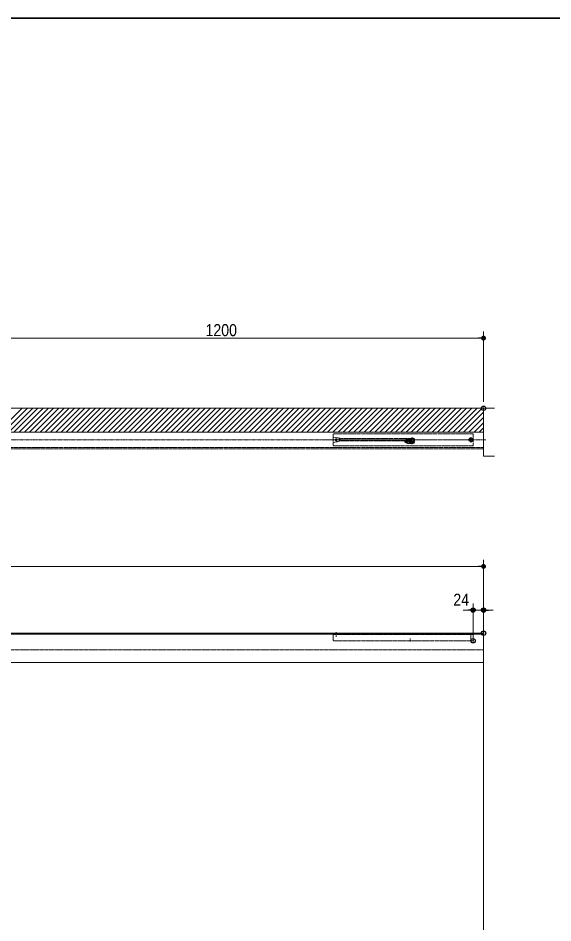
# Model space of a CAD drawing. Units: millimetres, scale not verified. Extents: x -4547 to 4547, y -2284 to 2284.
# Drawn here: x -1992 to -765, y 0 to 2078 of the extents above; entities that cross this region are included whole.
import ezdxf
from ezdxf.enums import TextEntityAlignment as Align

# ---------------------------------------------------------------- set-up
doc = ezdxf.new("R2010")
doc.units = ezdxf.units.MM
doc.header["$LTSCALE"] = 20
doc.header["$PDMODE"] = 32
doc.header["$PDSIZE"] = 10
for name, pattern in [('USER1', [10.5, 8, -0.5, 0.5, -0.5, 0.5, -0.5]), ('USER2', [2.91, 1.76, -0.4, 0.35, -0.4]), ('USER3', [1.11, 0.71, -0.4])]:
    doc.linetypes.add(name, pattern=pattern)
for name, color, linetype, lineweight in [('0-0_1図面枠', 7, 'Continuous', 20), ('0-1_3一般', 7, 'Continuous', 15), ('0-2_2寸法-2', 7, 'Continuous', 15), ('0-3_0', 7, 'Continuous', 25), ('0-5_2寸法-1', 7, 'Continuous', 15)]:
    doc.layers.add(name, color=color, linetype=linetype, lineweight=lineweight)
doc.layers.add('0-4_Defpoints', color=7, linetype='Continuous')
doc.styles.add('ＭＳ Ｐゴシック', font='')
doc.styles.get('ＭＳ Ｐゴシック').set_extended_font_data('MS PGothic')

# ---------------------------------------------------------------- blocks, each defined once
blk = doc.blocks.new('グループ-2')
at = {"layer": '0-0_1図面枠', "lineweight": 35}
blk.add_lwpolyline([(-60000, 41550), (60000, 41550), (60000, -41550), (-60000, -41550)], close=True, dxfattribs=at)
blk = doc.blocks.new('図面枠')
at = {"layer": '0-0_1図面枠'}
blk.add_blockref('グループ-2', (0, 0), dxfattribs=at)
blk = doc.blocks.new('グループ-22')
at = {"layer": '0-1_3一般'}
for p, q in [((4720.5, 22186), (4840.5, 22229.9)), ((4720.5, 22186), (4720.5, 22138.1)), ((4926.3, 22138.1), (4720.5, 22138.1)), ((4840.5, 22229.9), (4882, 22229.9)), ((4860.5, 22229.9), (4860.5, 22138.1)), ((4912.1, 22199.9), (4920.6, 22151.8)), ((5001, 22213.7), (5008.8, 22169.6)), ((4992.4, 22012.2), (4992.6, 22012.2))]:
    blk.add_line(p, q, dxfattribs=at)
at = {"layer": '0-1_3一般', "linetype": 'USER3'}
for p, q in [((4720.5, 22138.1), (4720.5, 22079.9)), ((4720.5, 22079.9), (4773.9, 22054.9)), ((4744.7, 22134.9), (4804.6, 22134.9)), ((4782.5, 22054.9), (4773.9, 22054.9)), ((4773.9, 22054.9), (4844.4, 22021.9)), ((5005.6, 22021.9), (4844.4, 22021.9)), ((5160.4, 22051.9), (5060.5, 22007.2)), ((5068.9, 22268.8), (5160.4, 22231.8)), ((5160.4, 22231.8), (5160.4, 22071.9)), ((5160.4, 22071.9), (5160.4, 22051.9))]:
    blk.add_line(p, q, dxfattribs=at)
at = {"layer": '0-1_3一般', "linetype": 'USER1'}
for p, q in [((4883.1, 22191.6), (4890.8, 22148)), ((4912.1, 22199.9), (4893.3, 22199.9)), ((4964.4, 22061.9), (4964.4, 22076.6)), ((5084.5, 22041.9), (4996, 22041.9)), ((5038.3, 22174.8), (5030.5, 22218.9)), ((5040.4, 22084.6), (5040.4, 21998.9)), ((5057.7, 22241), (5124.2, 22214.1)), ((5090.4, 22101.9), (5059.6, 22101.9)), ((5059.6, 22071.9), (5090.4, 22071.9)), ((5110.4, 22141.9), (5110.4, 22121.9)), ((5130.4, 22151.9), (5120.4, 22151.9)), ((5130.4, 22204.8), (5130.4, 22151.9)), ((5160.4, 22121.9), (5140.4, 22121.9))]:
    blk.add_line(p, q, dxfattribs=at)
at = {"layer": '0-1_3一般', "linetype": 'USER2'}
for p, q in [((5016.4, 22161.8), (4909.4, 22161.8)), ((4954.8, 22216.4), (4974.6, 22104.4)), ((4964.4, 22086), (4964.4, 22228.5))]:
    blk.add_line(p, q, dxfattribs=at)
at = {"layer": '0-1_3一般', "linetype": 'USER1'}
for points in [[(4771.8, 22089), (4851, 22051.9), (4954.4, 22051.9)], [(4873.2, 22199.9), (4845.8, 22199.9), (4780.1, 22175.9), (4780.1, 22108.1), (4776.1, 22108.1)], [(4780.1, 22108.1), (4865.3, 22108.1), (4865.3, 22199.9)]]:
    blk.add_lwpolyline(points, dxfattribs=at)
at = {"layer": '0-1_3一般'}
blk.add_lwpolyline([(4911.1, 22205.5), (4911.2, 22204.8), (4912.1, 22199.9)], dxfattribs=at)
at = {"layer": '0-1_3一般', "linetype": 'USER3'}
blk.add_circle((5040.4, 22041.8), 40, dxfattribs=at)
for centre, radius, start, end in [((5040.4, 22041.8), 310, 162.50664, 173.93476), ((4782.5, 22074.9), 20, 270, 352.66717), ((5040.4, 22041.8), 240, 160.56494, 172.66717), ((4804.6, 22124.9), 10, 340.56494, 90), ((4964.4, 22161.8), 45, 218.64617, 321.35383), ((5050.2, 22222.4), 50, 68, 154.77867)]:
    blk.add_arc(centre, radius, start, end, dxfattribs=at)
at = {"layer": '0-1_3一般', "linetype": 'USER1'}
for centre, radius, start, end in [((4776.1, 22098.1), 10, 90, 244.89888), ((4873.2, 22189.9), 10, 10, 90.00689), ((4893.7, 22189.9), 10, 90, 190), ((4964.4, 22161), 75, 190, 300.22817), ((4954.4, 22061.9), 10, 270, 0), ((4954.4, 22076.6), 10, 0, 83.24367), ((5059.6, 22151.9), 80, 224.15162, 270), ((5037.6, 22118.5), 10, 149.38956, 236.62768), ((4964.4, 22161.8), 75, 329.38956, 10), ((5050.2, 22222.4), 20, 68, 190), ((5059.6, 22151.9), 50, 236.62768, 270), ((5090.4, 22121.9), 50, 270, 0), ((5090.4, 22121.9), 20, 270, 0), ((5120.4, 22141.9), 10, 90, 180), ((5120.4, 22204.8), 10, 0, 68)]:
    blk.add_arc(centre, radius, start, end, dxfattribs=at)
at = {"layer": '0-1_3一般'}
for centre, radius, start, end in [((4881.7, 22200), 29.9, 10.67512, 90.20797), ((4881.7, 22200), 29.9, 9.32488, 10.67512), ((4964.4, 22161.8), 45, 192.86293, 218.64617), ((4964.4, 22161.8), 45, 321.35383, 10), ((5050.2, 22222.4), 50, 154.77867, 190)]:
    blk.add_arc(centre, radius, start, end, dxfattribs=at)
blk = doc.blocks.new('グループ-24')
at = {"layer": '0-1_3一般', "linetype": 'USER1'}
for p, q in [((1470.4, 22463.7), (3085, 22463.7)), ((1750.4, 22463.7), (1738.7, 22463.7)), ((3085, 22463.7), (7850.4, 22463.7)), ((7850.4, 22463.7), (7850.4, 21903.8)), ((7895.2, 22183.7), (1114, 22183.7)), ((1430.4, 22423.7), (1430.4, 22268.5)), ((1810.4, 22243.7), (1430.4, 22303.7)), ((1430.4, 22268.5), (1430.4, 21943.8)), ((1430.4, 22063.7), (1810.4, 22133.7)), ((1570.4, 22271.5), (1570.4, 22092.7)), ((1710.4, 22115.3), (1710.4, 22259.5)), ((1750.4, 22261.7), (1750.4, 22115.7)), ((5020.4, 22243.7), (1810.4, 22243.7)), ((1810.4, 22133.7), (5020.4, 22133.7)), ((5060.4, 22203.7), (5060.4, 22173.7)), ((7750.4, 22308.9), (7750.4, 22061.5)), ((7750.4, 22308.9), (7750.4, 22061.5)), ((1825, 21903.8), (1470.4, 21903.8)), ((7850.4, 21903.8), (1825, 21903.8)), ((1570.4, 13358.7), (1570.4, 13135.1)), ((1430.4, 13243.7), (1430.4, 12993.7)), ((1770.4, 13243.7), (1430.4, 13243.7)), ((1750.4, 13243.7), (1710.4, 13243.7)), ((1750.4, 13243.7), (1770.4, 13243.7)), ((7700.4, 13243.7), (1750.4, 13243.7)), ((7750.4, 13274), (7750.4, 12936.4))]:
    blk.add_line(p, q, dxfattribs=at)
at = {"layer": '0-1_3一般', "linetype": 'USER2'}
blk.add_line((4964.4, 12923.7), (4964.4, 13065.7), dxfattribs=at)
at = {"layer": '0-1_3一般', "linetype": 'USER1'}
for points in [[(1470.4, 12953.7), (5272.4, 12953.7), (7850.4, 12953.7)], [(7850.4, 12953.7), (7850.4, 13243.7), (7700.4, 13243.7)]]:
    blk.add_lwpolyline(points, dxfattribs=at)
for centre, radius in [((1570.4, 22183.7), 40), ((7750.4, 22183.7), 90), ((7750.4, 22183.7), 36)]:
    blk.add_circle(centre, radius, dxfattribs=at)
for centre, start, end in [((1470.4, 22423.7), 90, 180), ((5020.4, 22203.7), 0, 90), ((5020.4, 22173.7), 270, 0), ((1470.4, 21943.8), 180, 270), ((1470.4, 12993.7), 180, 270)]:
    blk.add_arc(centre, 40, start, end, dxfattribs=at)
at = {"layer": '0-1_3一般'}
blk.add_blockref('グループ-22', (0, 0), dxfattribs=at)
blk = doc.blocks.new('グループ-26')
at = {"layer": '0-1_3一般'}
blk.add_lwpolyline([(-38649.6, 13263.7), (-38649.6, 11963.7), (8330.4, 11963.7), (8330.4, 13263.7)], close=True, dxfattribs=at)
blk = doc.blocks.new('グループ-31')
at = {"layer": '0-1_3一般', "linetype": 'USER1'}
for p, q in [((8330.4, 22533.7), (-38639.6, 22533.7)), ((8330.4, 21833.7), (8330.4, 22533.7)), ((-38639.6, 21833.7), (8330.4, 21833.7))]:
    blk.add_line(p, q, dxfattribs=at)
at = {"layer": '0-1_3一般', "linetype": 'USER2'}
blk.add_line((8430.4, 22183.7), (-38739.6, 22183.7), dxfattribs=at)
at = {"layer": '0-1_3一般', "linetype": 'USER3'}
blk.add_lwpolyline([(-38649.6, 13303.7), (-38649.6, 12533.7), (8330.4, 12533.7), (8330.4, 13303.7)], close=True, dxfattribs=at)
blk = doc.blocks.new('グループ-32')
at = {"layer": '0-1_3一般'}
for p, q in [((-15669.6, 23633.7), (8330.4, 23633.7)), ((8330.4, 23553.7), (8330.4, 23633.7)), ((8330.4, 22533.7), (8330.4, 23633.7)), ((8330.4, 21593.7), (8330.4, 23553.7)), ((8330.4, 13303.7), (8330.4, 14363.7)), ((8330.4, 14363.7), (8330.4, 13303.7)), ((8330.4, 13303.7), (-38649.6, 13303.7)), ((8330.4, -33696.3), (8330.4, 13303.7))]:
    blk.add_line(p, q, dxfattribs=at)
at = {"layer": '0-1_3一般', "lineweight": 5}
for p, q in [((-13946.3, 22533.7), (-12846.3, 23633.7)), ((-13706.3, 22533.7), (-12606.3, 23633.7)), ((-13466.3, 22533.7), (-12366.3, 23633.7)), ((-13226.3, 22533.7), (-12126.3, 23633.7)), ((-12986.3, 22533.7), (-11886.3, 23633.7)), ((-12746.3, 22533.7), (-11646.3, 23633.7)), ((-12506.3, 22533.7), (-11406.3, 23633.7)), ((-12266.3, 22533.7), (-11166.3, 23633.7)), ((-12026.3, 22533.7), (-10926.3, 23633.7)), ((-11786.3, 22533.7), (-10686.3, 23633.7)), ((-11546.3, 22533.7), (-10446.3, 23633.7)), ((-11306.3, 22533.7), (-10206.3, 23633.7)), ((-11066.3, 22533.7), (-9966.3, 23633.7)), ((-10826.3, 22533.7), (-9726.3, 23633.7)), ((-10586.3, 22533.7), (-9486.3, 23633.7)), ((-10346.3, 22533.7), (-9246.3, 23633.7)), ((-10106.3, 22533.7), (-9006.3, 23633.7)), ((-9866.3, 22533.7), (-8766.3, 23633.7)), ((-9626.3, 22533.7), (-8526.3, 23633.7)), ((-9386.3, 22533.7), (-8286.3, 23633.7)), ((-9146.3, 22533.7), (-8046.3, 23633.7)), ((-8906.3, 22533.7), (-7806.3, 23633.7)), ((-8666.3, 22533.7), (-7566.3, 23633.7)), ((-8426.3, 22533.7), (-7326.3, 23633.7)), ((-8186.3, 22533.7), (-7086.3, 23633.7)), ((-7946.3, 22533.7), (-6846.3, 23633.7)), ((-7706.3, 22533.7), (-6606.3, 23633.7)), ((-7466.3, 22533.7), (-6366.3, 23633.7)), ((-7226.3, 22533.7), (-6126.3, 23633.7)), ((-6986.3, 22533.7), (-5886.3, 23633.7)), ((-6746.3, 22533.7), (-5646.3, 23633.7)), ((-6506.3, 22533.7), (-5406.3, 23633.7)), ((-6266.3, 22533.7), (-5166.3, 23633.7)), ((-6026.3, 22533.7), (-4926.3, 23633.7)), ((-5786.3, 22533.7), (-4686.3, 23633.7)), ((-5546.3, 22533.7), (-4446.3, 23633.7)), ((-5306.3, 22533.7), (-4206.3, 23633.7)), ((-5066.3, 22533.7), (-3966.3, 23633.7)), ((-4826.3, 22533.7), (-3726.3, 23633.7)), ((-4586.3, 22533.7), (-3486.3, 23633.7)), ((-4346.3, 22533.7), (-3246.3, 23633.7)), ((-4106.3, 22533.7), (-3006.3, 23633.7)), ((-3866.3, 22533.7), (-2766.3, 23633.7)), ((-3626.3, 22533.7), (-2526.3, 23633.7)), ((-3386.3, 22533.7), (-2286.3, 23633.7)), ((-3146.3, 22533.7), (-2046.3, 23633.7)), ((-2906.3, 22533.7), (-1806.3, 23633.7)), ((-2666.3, 22533.7), (-1566.3, 23633.7)), ((-2426.3, 22533.7), (-1326.3, 23633.7)), ((-2186.3, 22533.7), (-1086.3, 23633.7)), ((-1946.3, 22533.7), (-846.3, 23633.7)), ((-1706.3, 22533.7), (-606.3, 23633.7)), ((-1466.3, 22533.7), (-366.3, 23633.7)), ((-1226.3, 22533.7), (-126.3, 23633.7)), ((-986.3, 22533.7), (113.7, 23633.7)), ((-746.3, 22533.7), (353.7, 23633.7)), ((-506.3, 22533.7), (593.7, 23633.7)), ((-266.3, 22533.7), (833.7, 23633.7)), ((-26.3, 22533.7), (1073.7, 23633.7)), ((213.7, 22533.7), (1313.7, 23633.7)), ((453.7, 22533.7), (1553.7, 23633.7)), ((693.7, 22533.7), (1793.7, 23633.7)), ((933.7, 22533.7), (2033.7, 23633.7)), ((1173.7, 22533.7), (2273.7, 23633.7)), ((1413.7, 22533.7), (2513.7, 23633.7)), ((1653.7, 22533.7), (2753.7, 23633.7)), ((1893.7, 22533.7), (2993.7, 23633.7)), ((2133.7, 22533.7), (3233.7, 23633.7)), ((2373.7, 22533.7), (3473.7, 23633.7)), ((2613.7, 22533.7), (3713.7, 23633.7)), ((2853.7, 22533.7), (3953.7, 23633.7)), ((3093.7, 22533.7), (4193.7, 23633.7)), ((3333.7, 22533.7), (4433.7, 23633.7)), ((3573.7, 22533.7), (4673.7, 23633.7)), ((3813.7, 22533.7), (4913.7, 23633.7)), ((4053.7, 22533.7), (5153.7, 23633.7)), ((4293.7, 22533.7), (5393.7, 23633.7)), ((4533.7, 22533.7), (5633.7, 23633.7)), ((4773.7, 22533.7), (5873.7, 23633.7)), ((5013.7, 22533.7), (6113.7, 23633.7)), ((5253.7, 22533.7), (6353.7, 23633.7)), ((5493.7, 22533.7), (6593.7, 23633.7)), ((5733.7, 22533.7), (6833.7, 23633.7)), ((5973.7, 22533.7), (7073.7, 23633.7)), ((6213.7, 22533.7), (7313.7, 23633.7)), ((6453.7, 22533.7), (7553.7, 23633.7)), ((6693.7, 22533.7), (7793.7, 23633.7)), ((6933.7, 22533.7), (8033.7, 23633.7)), ((7173.7, 22533.7), (8273.7, 23633.7)), ((7413.7, 22533.7), (8330.4, 23450.4)), ((7653.7, 22533.7), (8330.4, 23210.4)), ((7893.7, 22533.7), (8330.4, 22970.4)), ((8133.7, 22533.7), (8330.4, 22730.4))]:
    blk.add_line(p, q, dxfattribs=at)
at = {"layer": '0-1_3一般'}
for points in [[(8330.4, 22533.7), (-15669.6, 22533.7), (-15669.6, 23633.7)], [(8330.4, 23233.7), (8330.4, 23633.7), (8830.4, 23633.7)], [(8830.4, 21433.7), (8330.4, 21433.7), (8330.4, 21593.7)]]:
    blk.add_lwpolyline(points, dxfattribs=at)
blk = doc.blocks.new('グループ-34')
at = {"layer": '0-1_3一般', "linetype": 'USER1'}
for p, q in [((-38639.6, 21833.7), (8330.4, 21833.7)), ((8330.4, 21773.7), (-38639.6, 21773.7)), ((8330.4, 21833.7), (8330.4, 21773.7))]:
    blk.add_line(p, q, dxfattribs=at)
at = {"layer": '0-1_3一般'}
for name in ['グループ-32', 'グループ-31', 'グループ-24', 'グループ-26']:
    blk.add_blockref(name, (0, 0), dxfattribs=at)
blk = doc.blocks.new('_Dot')
at = {"layer": '0-3_0'}
blk.add_line((-10, 0), (-20, 0), dxfattribs=at)
for points in [[(0, 0), (-10, 0), (-9.92, 1.25)], [(0, 0), (-9.92, -1.25), (-10, 0)], [(0, 0), (-9.92, 1.25), (-9.69, 2.49)], [(0, 0), (-9.69, -2.49), (-9.92, -1.25)], [(0, 0), (-9.69, 2.49), (-9.3, 3.68)], [(0, 0), (-9.3, -3.68), (-9.69, -2.49)], [(0, 0), (-9.3, 3.68), (-8.76, 4.82)], [(0, 0), (-8.76, -4.82), (-9.3, -3.68)], [(0, 0), (-8.76, 4.82), (-8.09, 5.88)], [(0, 0), (-8.09, -5.88), (-8.76, -4.82)], [(0, 0), (-8.09, 5.88), (-7.29, 6.85)], [(0, 0), (-7.29, -6.85), (-8.09, -5.88)], [(0, 0), (-7.29, 6.85), (-6.37, 7.71)], [(0, 0), (-6.37, -7.71), (-7.29, -6.85)], [(0, 0), (-6.37, 7.71), (-5.36, 8.44)], [(0, 0), (-5.36, -8.44), (-6.37, -7.71)], [(0, 0), (-5.36, 8.44), (-4.26, 9.05)], [(0, 0), (-4.26, -9.05), (-5.36, -8.44)], [(0, 0), (-4.26, 9.05), (-3.09, 9.51)], [(0, 0), (-3.09, -9.51), (-4.26, -9.05)], [(0, 0), (-3.09, 9.51), (-1.87, 9.82)], [(0, 0), (-1.87, -9.82), (-3.09, -9.51)], [(0, 0), (-1.87, 9.82), (-0.63, 9.98)], [(0, 0), (-0.63, -9.98), (-1.87, -9.82)], [(0, 0), (-0.63, 9.98), (0.63, 9.98)], [(0, 0), (0.63, -9.98), (-0.63, -9.98)], [(0, 0), (0.63, 9.98), (1.87, 9.82)], [(0, 0), (1.87, 9.82), (3.09, 9.51)], [(0, 0), (3.09, 9.51), (4.26, 9.05)], [(0, 0), (4.26, 9.05), (5.36, 8.44)], [(0, 0), (5.36, 8.44), (6.37, 7.71)], [(0, 0), (6.37, 7.71), (7.29, 6.85)], [(0, 0), (7.29, 6.85), (8.09, 5.88)], [(0, 0), (8.09, 5.88), (8.76, 4.82)], [(0, 0), (8.76, 4.82), (9.3, 3.68)], [(0, 0), (9.3, 3.68), (9.69, 2.49)], [(0, 0), (9.69, 2.49), (9.92, 1.25)], [(0, 0), (9.92, 1.25), (10, 0)], [(0, 0), (1.87, -9.82), (0.63, -9.98)], [(0, 0), (3.09, -9.51), (1.87, -9.82)], [(0, 0), (4.26, -9.05), (3.09, -9.51)], [(0, 0), (5.36, -8.44), (4.26, -9.05)], [(0, 0), (6.37, -7.71), (5.36, -8.44)], [(0, 0), (7.29, -6.85), (6.37, -7.71)], [(0, 0), (8.09, -5.88), (7.29, -6.85)], [(0, 0), (8.76, -4.82), (8.09, -5.88)], [(0, 0), (9.3, -3.68), (8.76, -4.82)], [(0, 0), (9.69, -2.49), (9.3, -3.68)], [(0, 0), (9.92, -1.25), (9.69, -2.49)], [(0, 0), (10, 0), (9.92, -1.25)]]:
    blk.add_solid(points, dxfattribs=at)

msp = doc.modelspace()

# ---------------------------------------------------------------- linework, layer by layer
at = {"layer": '0-2_2寸法-2'}
for p, q in [((-948.11, 662.69), (-948.11, 733.19)), ((-924.1, 680.19), (-924.1, 733.19)), ((-959.36, 718.19), (-970.62, 718.19)), ((-924.1, 718.19), (-948.11, 718.19)), ((-912.85, 718.19), (-901.59, 718.19))]:
    msp.add_line(p, q, dxfattribs=at)
at = {"layer": '0-4_Defpoints'}
for p in [(-924.1, 1181.69), (-948.11, 718.19), (-924.1, 718.19), (-924.1, 665.19), (-948.11, 647.69)]:
    msp.add_point(p, dxfattribs=at)
at = {"layer": '0-5_2寸法-1'}
for p, q in [((-924.1, 1196.69), (-924.1, 1357.68)), ((-935.36, 1342.68), (-2112.85, 1342.68)), ((-924.1, 733.19), (-924.1, 833.52)), ((-935.36, 818.52), (-3261.85, 818.52))]:
    msp.add_line(p, q, dxfattribs=at)

# ---------------------------------------------------------------- block references
at = {"layer": '0-0_1図面枠', "xscale": 0.05, "yscale": 0.05}
msp.add_blockref('図面枠', (-1340.62, 0), dxfattribs=at)
at = {"layer": '0-1_3一般', "xscale": 0.05, "yscale": 0.05}
msp.add_blockref('グループ-34', (-1340.62, 0), dxfattribs=at)
at = {"layer": '0-2_2寸法-2', "xscale": 0.5627563, "yscale": 0.5627563}
msp.add_blockref('_Dot', (-948.11, 718.19), dxfattribs=at)
at = {"layer": '0-2_2寸法-2', "xscale": 0.5627563, "yscale": 0.5627563, "rotation": 180}
msp.add_blockref('_Dot', (-924.1, 718.19), dxfattribs=at)
at = {"layer": '0-5_2寸法-1', "xscale": 0.5627563, "yscale": 0.5627563}
for p in [(-924.1, 1342.68), (-924.1, 818.52)]:
    msp.add_blockref('_Dot', p, dxfattribs=at)

# ---------------------------------------------------------------- texts
at = {"layer": '0-2_2寸法-2', "style": 'ＭＳ Ｐゴシック', "width": 0.9}
msp.add_text('24', height=27.57, dxfattribs=at).set_placement((-993.44, 720.05), align=Align.BOTTOM_LEFT)
at = {"layer": '0-5_2寸法-1', "style": 'ＭＳ Ｐゴシック', "width": 0.9}
msp.add_text('1200', height=27.57, dxfattribs=at).set_placement((-1562.28, 1338.96), align=Align.BOTTOM_LEFT)

doc.saveas('drawing.dxf')
